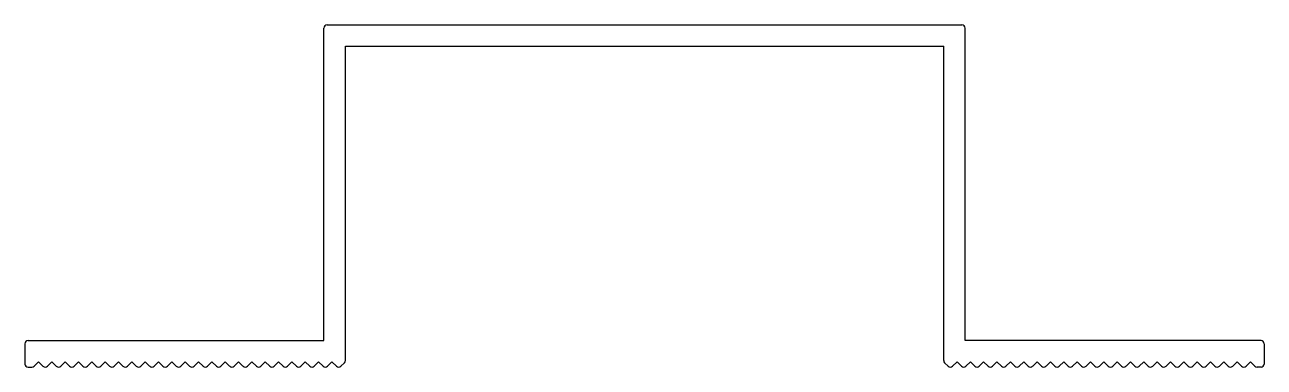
# Model space of a CAD drawing. Extents: x 2035 to 2151, y 1979 to 2011.
import ezdxf

# ---------------------------------------------------------------- set-up
doc = ezdxf.new("R2010")
doc.units = 0
doc.layers.get('0').update_dxf_attribs({"linetype": 'CONTINUOUS'})

msp = doc.modelspace()

# ---------------------------------------------------------------- linework, layer by layer
for p, q in [((2063.15, 1981.58), (2063.15, 2010.78)), ((2063.45, 2011.08), (2122.85, 2011.08)), ((2123.15, 1981.58), (2123.15, 2010.78)), ((2065.15, 1979.71), (2065.15, 2009.08)), ((2065.15, 2009.08), (2121.15, 2009.08)), ((2121.15, 1979.71), (2121.15, 2009.08)), ((2035.15, 1981.28), (2035.15, 1979.38)), ((2035.45, 1981.58), (2063.15, 1981.58)), ((2150.85, 1981.58), (2123.15, 1981.58)), ((2151.15, 1981.28), (2151.15, 1979.38)), ((2035.45, 1979.08), (2035.81, 1979.08)), ((2036.43, 1979.58), (2036.02, 1979.17)), ((2036.43, 1979.58), (2036.85, 1979.17)), ((2037.68, 1979.58), (2037.27, 1979.17)), ((2037.68, 1979.58), (2038.09, 1979.17)), ((2038.93, 1979.58), (2038.52, 1979.17)), ((2038.93, 1979.58), (2039.34, 1979.17)), ((2040.18, 1979.58), (2039.77, 1979.17)), ((2040.18, 1979.58), (2040.59, 1979.17)), ((2041.43, 1979.58), (2041.01, 1979.17)), ((2041.43, 1979.58), (2041.84, 1979.17)), ((2042.68, 1979.58), (2042.26, 1979.17)), ((2042.68, 1979.58), (2043.09, 1979.17)), ((2043.92, 1979.58), (2043.51, 1979.17)), ((2043.92, 1979.58), (2044.34, 1979.17)), ((2045.17, 1979.58), (2044.76, 1979.17)), ((2045.17, 1979.58), (2045.58, 1979.17)), ((2046.42, 1979.58), (2046.01, 1979.17)), ((2046.42, 1979.58), (2046.83, 1979.17)), ((2047.67, 1979.58), (2047.26, 1979.17)), ((2047.67, 1979.58), (2048.08, 1979.17)), ((2048.92, 1979.58), (2048.51, 1979.17)), ((2048.92, 1979.58), (2049.33, 1979.17)), ((2050.17, 1979.58), (2049.75, 1979.17)), ((2050.17, 1979.58), (2050.58, 1979.17)), ((2051.42, 1979.58), (2051, 1979.17)), ((2051.42, 1979.58), (2051.83, 1979.17)), ((2052.66, 1979.58), (2052.25, 1979.17)), ((2052.66, 1979.58), (2053.08, 1979.17)), ((2053.91, 1979.58), (2053.5, 1979.17)), ((2053.91, 1979.58), (2054.32, 1979.17)), ((2055.16, 1979.58), (2054.75, 1979.17)), ((2055.16, 1979.58), (2055.57, 1979.17)), ((2056.41, 1979.58), (2056, 1979.17)), ((2056.41, 1979.58), (2056.82, 1979.17)), ((2057.66, 1979.58), (2057.25, 1979.17)), ((2057.66, 1979.58), (2058.07, 1979.17)), ((2058.91, 1979.58), (2058.49, 1979.17)), ((2058.91, 1979.58), (2059.32, 1979.17)), ((2060.15, 1979.58), (2059.74, 1979.17)), ((2060.15, 1979.58), (2060.57, 1979.17)), ((2061.4, 1979.58), (2060.99, 1979.17)), ((2061.4, 1979.58), (2061.82, 1979.17)), ((2062.65, 1979.58), (2062.24, 1979.17)), ((2062.65, 1979.58), (2063.06, 1979.17)), ((2063.9, 1979.58), (2063.49, 1979.17)), ((2063.9, 1979.58), (2064.31, 1979.17)), ((2065.06, 1979.5), (2064.74, 1979.17)), ((2121.24, 1979.5), (2121.56, 1979.17)), ((2122.4, 1979.58), (2121.99, 1979.17)), ((2122.4, 1979.58), (2122.81, 1979.17)), ((2123.65, 1979.58), (2123.23, 1979.17)), ((2123.65, 1979.58), (2124.06, 1979.17)), ((2124.89, 1979.58), (2124.48, 1979.17)), ((2124.89, 1979.58), (2125.31, 1979.17)), ((2126.14, 1979.58), (2125.73, 1979.17)), ((2126.14, 1979.58), (2126.56, 1979.17)), ((2127.39, 1979.58), (2126.98, 1979.17)), ((2127.39, 1979.58), (2127.8, 1979.17)), ((2128.64, 1979.58), (2128.23, 1979.17)), ((2128.64, 1979.58), (2129.05, 1979.17)), ((2129.89, 1979.58), (2129.48, 1979.17)), ((2129.89, 1979.58), (2130.3, 1979.17)), ((2131.14, 1979.58), (2130.73, 1979.17)), ((2131.14, 1979.58), (2131.55, 1979.17)), ((2132.39, 1979.58), (2131.97, 1979.17)), ((2132.39, 1979.58), (2132.8, 1979.17)), ((2133.63, 1979.58), (2133.22, 1979.17)), ((2133.63, 1979.58), (2134.05, 1979.17)), ((2134.88, 1979.58), (2134.47, 1979.17)), ((2134.88, 1979.58), (2135.29, 1979.17)), ((2136.13, 1979.58), (2135.72, 1979.17)), ((2136.13, 1979.58), (2136.54, 1979.17)), ((2137.38, 1979.58), (2136.97, 1979.17)), ((2137.38, 1979.58), (2137.79, 1979.17)), ((2138.63, 1979.58), (2138.22, 1979.17)), ((2138.63, 1979.58), (2139.04, 1979.17)), ((2139.88, 1979.58), (2139.46, 1979.17)), ((2139.88, 1979.58), (2140.29, 1979.17)), ((2141.13, 1979.58), (2140.71, 1979.17)), ((2141.13, 1979.58), (2141.54, 1979.17)), ((2142.37, 1979.58), (2141.96, 1979.17)), ((2142.37, 1979.58), (2142.79, 1979.17)), ((2143.62, 1979.58), (2143.21, 1979.17)), ((2143.62, 1979.58), (2144.03, 1979.17)), ((2144.87, 1979.58), (2144.46, 1979.17)), ((2144.87, 1979.58), (2145.28, 1979.17)), ((2146.12, 1979.58), (2145.71, 1979.17)), ((2146.12, 1979.58), (2146.53, 1979.17)), ((2147.37, 1979.58), (2146.96, 1979.17)), ((2147.37, 1979.58), (2147.78, 1979.17)), ((2148.62, 1979.58), (2148.2, 1979.17)), ((2148.62, 1979.58), (2149.03, 1979.17)), ((2149.87, 1979.58), (2149.45, 1979.17)), ((2149.87, 1979.58), (2150.28, 1979.17)), ((2150.85, 1979.08), (2150.49, 1979.08))]:
    msp.add_line(p, q)
for centre, start, end in [((2063.45, 2010.78), 90, 180), ((2122.85, 2010.78), 0, 90), ((2035.45, 1981.28), 90, 180), ((2150.85, 1981.28), 0, 90), ((2035.45, 1979.38), 180, 270), ((2035.81, 1979.38), 270, 315), ((2037.06, 1979.38), 225, 315), ((2038.31, 1979.38), 225, 315), ((2039.55, 1979.38), 225, 315), ((2040.8, 1979.38), 225, 315), ((2042.05, 1979.38), 225, 315), ((2043.3, 1979.38), 225, 315), ((2044.55, 1979.38), 225, 315), ((2045.8, 1979.38), 225, 315), ((2047.05, 1979.38), 225, 315), ((2048.29, 1979.38), 225, 315), ((2049.54, 1979.38), 225, 315), ((2050.79, 1979.38), 225, 315), ((2052.04, 1979.38), 225, 315), ((2053.29, 1979.38), 225, 315), ((2054.54, 1979.38), 225, 315), ((2055.79, 1979.38), 225, 315), ((2057.03, 1979.38), 225, 315), ((2058.28, 1979.38), 225, 315), ((2059.53, 1979.38), 225, 315), ((2060.78, 1979.38), 225, 315), ((2062.03, 1979.38), 225, 315), ((2063.28, 1979.38), 225, 315), ((2064.52, 1979.38), 225, 315), ((2064.85, 1979.71), 315, 0), ((2121.45, 1979.71), 180, 225), ((2121.77, 1979.38), 225, 315), ((2123.02, 1979.38), 225, 315), ((2124.27, 1979.38), 225, 315), ((2125.52, 1979.38), 225, 315), ((2126.77, 1979.38), 225, 315), ((2128.02, 1979.38), 225, 315), ((2129.26, 1979.38), 225, 315), ((2130.51, 1979.38), 225, 315), ((2131.76, 1979.38), 225, 315), ((2133.01, 1979.38), 225, 315), ((2134.26, 1979.38), 225, 315), ((2135.51, 1979.38), 225, 315), ((2136.76, 1979.38), 225, 315), ((2138, 1979.38), 225, 315), ((2139.25, 1979.38), 225, 315), ((2140.5, 1979.38), 225, 315), ((2141.75, 1979.38), 225, 315), ((2143, 1979.38), 225, 315), ((2144.25, 1979.38), 225, 315), ((2145.5, 1979.38), 225, 315), ((2146.74, 1979.38), 225, 315), ((2147.99, 1979.38), 225, 315), ((2149.24, 1979.38), 225, 315), ((2150.49, 1979.38), 225, 270), ((2150.85, 1979.38), 270, 360)]:
    msp.add_arc(centre, 0.3, start, end)

doc.saveas('drawing.dxf')
